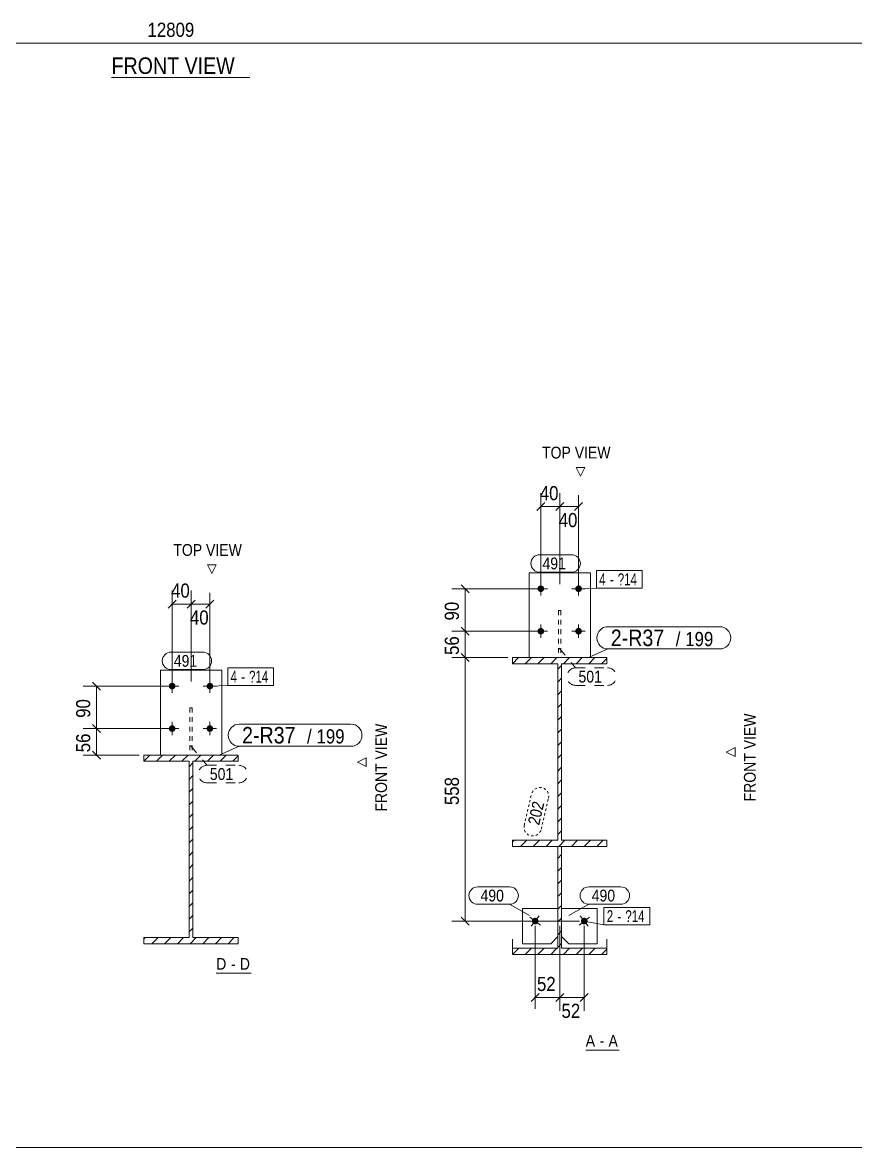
# Model space of a CAD drawing. Header units: millimetres. Extents: x 2 to 1174, y 1 to 825.
# Drawn here: x 521.1 to 697.5, y 5 to 243.4 of the extents above; entities that cross this region are included whole.
import ezdxf

# ---------------------------------------------------------------- set-up
doc = ezdxf.new("R2010")
doc.units = ezdxf.units.MM
for name, pattern in [('XKITLINE00', [0]), ('XKITLINE01', [4, 1, -1, 1, -1]), ('XKITLINE02', [4, 2, -2]), ('XKITLINE04', [3, 0.5, -0.5, 0.5, -0.5, 0.5, -0.5])]:
    doc.linetypes.add(name, pattern=pattern)
for name, color, linetype, lineweight in [('Bolt', 3, 'Continuous', 0), ('BoltMark', 7, 'Continuous', 0), ('Dimensions', 7, 'Continuous', 0), ('DrawingSheet', 5, 'Continuous', 0), ('OtherObjectType', 7, 'Continuous', 0), ('Part', 2, 'Continuous', 0), ('PartMark', 7, 'Continuous', 0)]:
    doc.layers.add(name, color=color, linetype=linetype, lineweight=lineweight)
doc.styles.add('ARIAL', font='ARIAL.TTF')
doc.styles.add('ARIAL_NARROW', font='ARIALN.TTF')

# ---------------------------------------------------------------- blocks, each defined once
blk = doc.blocks.new('*A2')
at = {"layer": 'Part', "color": 7, "linetype": 'XKITLINE00', "lineweight": 0}
for p, q in [((546.8, 86.87), (548.1, 88.17)), ((546.8, 86.87), (546.8, 86.87)), ((549.49, 86.87), (550.79, 88.17)), ((552.19, 86.87), (553.49, 88.17)), ((554.88, 86.87), (556.18, 88.17)), ((556.4, 85.7), (557.2, 86.5)), ((557.57, 86.87), (558.87, 88.17)), ((560.27, 86.87), (561.57, 88.17)), ((562.96, 86.87), (564.26, 88.17)), ((565.66, 86.87), (566.8, 88.01)), ((556.4, 83), (557.2, 83.8)), ((556.4, 80.31), (557.2, 81.11)), ((556.4, 77.61), (557.2, 78.41)), ((556.4, 74.92), (557.2, 75.72)), ((556.4, 72.23), (557.2, 73.03)), ((556.4, 69.53), (557.2, 70.33)), ((556.4, 66.84), (557.2, 67.64)), ((556.4, 64.14), (557.2, 64.94)), ((556.4, 61.45), (557.2, 62.25)), ((556.4, 58.76), (557.2, 59.56)), ((556.4, 56.06), (557.2, 56.86)), ((556.4, 53.37), (557.2, 54.17)), ((556.4, 50.67), (557.2, 51.47)), ((546.8, 49.16), (547.11, 49.47)), ((548.51, 48.17), (549.81, 49.47)), ((551.2, 48.17), (552.5, 49.47)), ((553.9, 48.17), (555.2, 49.47)), ((556.59, 48.17), (557.89, 49.47)), ((559.28, 48.17), (560.58, 49.47)), ((561.98, 48.17), (563.28, 49.47)), ((564.67, 48.17), (565.97, 49.47))]:
    blk.add_line(p, q, dxfattribs=at)
blk = doc.blocks.new('*A3')
at = {"layer": 'Part', "color": 7, "linetype": 'XKITLINE00', "lineweight": 0}
for p, q in [((624.89, 107.51), (626.19, 108.81)), ((624.89, 107.51), (624.89, 107.51)), ((627.59, 107.51), (628.89, 108.81)), ((630.28, 107.51), (631.58, 108.81)), ((632.98, 107.51), (634.28, 108.81)), ((635.67, 107.51), (636.97, 108.81)), ((638.36, 107.51), (639.66, 108.81)), ((641.06, 107.51), (642.36, 108.81)), ((643.75, 107.51), (644.89, 108.65)), ((634.49, 106.33), (635.29, 107.13)), ((634.49, 103.64), (635.29, 104.44)), ((634.49, 100.94), (635.29, 101.74)), ((634.49, 98.25), (635.29, 99.05)), ((634.49, 95.56), (635.29, 96.36)), ((634.49, 92.86), (635.29, 93.66)), ((634.49, 90.17), (635.29, 90.97)), ((634.49, 87.47), (635.29, 88.27)), ((634.49, 84.78), (635.29, 85.58)), ((634.49, 82.09), (635.29, 82.89)), ((634.49, 79.39), (635.29, 80.19)), ((634.49, 76.7), (635.29, 77.5)), ((634.49, 74), (635.29, 74.8)), ((634.49, 71.31), (635.29, 72.11)), ((624.89, 69.79), (625.21, 70.11)), ((626.61, 68.81), (627.91, 70.11)), ((629.3, 68.81), (630.6, 70.11)), ((631.99, 68.81), (633.29, 70.11)), ((634.69, 68.81), (635.99, 70.11)), ((637.38, 68.81), (638.68, 70.11)), ((640.08, 68.81), (641.38, 70.11)), ((642.77, 68.81), (644.07, 70.11))]:
    blk.add_line(p, q, dxfattribs=at)
blk = doc.blocks.new('*A4')
at = {"layer": 'Part', "color": 7, "linetype": 'XKITLINE00', "lineweight": 0}
for p, q in [((634.49, 66.26), (635.29, 67.06)), ((634.49, 63.57), (635.29, 64.37)), ((634.49, 60.87), (635.29, 61.67)), ((634.49, 58.18), (635.29, 58.98)), ((634.49, 55.48), (635.29, 56.28)), ((634.49, 52.79), (635.29, 53.59)), ((634.49, 50.1), (635.29, 50.9)), ((634.49, 47.4), (635.29, 48.2)), ((624.89, 45.88), (626.22, 47.21)), ((627.59, 45.88), (628.91, 47.21)), ((630.28, 45.88), (631.61, 47.21)), ((632.98, 45.88), (634.3, 47.21)), ((635.67, 45.88), (636.99, 47.21)), ((638.36, 45.88), (639.69, 47.21)), ((641.06, 45.88), (642.38, 47.21)), ((643.75, 45.88), (644.89, 47.02))]:
    blk.add_line(p, q, dxfattribs=at)
blk = doc.blocks.new('*A166')
at = {"layer": 'Bolt'}
for points in [[(553.5, 102.74), (553.49, 102.7), (553.49, 102.67), (553.48, 102.64), (553.48, 102.6), (553.47, 102.57), (553.46, 102.54), (553.44, 102.51), (553.43, 102.47), (553.41, 102.44), (553.4, 102.41), (553.38, 102.38), (553.36, 102.36), (553.34, 102.33), (553.32, 102.3), (553.29, 102.28), (553.27, 102.25), (553.24, 102.23), (553.21, 102.21), (553.19, 102.19), (553.16, 102.17), (553.13, 102.16), (553.1, 102.14), (553.07, 102.13), (553.03, 102.11), (553, 102.1), (552.97, 102.09), (552.93, 102.09), (552.9, 102.08), (552.87, 102.08), (552.83, 102.07), (552.8, 102.07), (552.76, 102.07), (552.73, 102.08), (552.69, 102.08), (552.66, 102.09), (552.63, 102.09), (552.59, 102.1), (552.56, 102.11), (552.53, 102.13), (552.5, 102.14), (552.47, 102.16), (552.44, 102.17), (552.41, 102.19), (552.38, 102.21), (552.35, 102.23), (552.33, 102.25), (552.3, 102.28), (552.28, 102.3), (552.26, 102.33), (552.24, 102.36), (552.22, 102.38), (552.2, 102.41), (552.18, 102.44), (552.16, 102.47), (552.15, 102.51), (552.14, 102.54), (552.13, 102.57), (552.12, 102.6), (552.11, 102.64), (552.1, 102.67), (552.1, 102.7), (552.1, 102.74), (552.1, 102.77), (552.1, 102.81), (552.1, 102.84), (552.1, 102.88), (552.11, 102.91), (552.12, 102.94), (552.13, 102.98), (552.14, 103.01), (552.15, 103.04), (552.16, 103.07), (552.18, 103.1), (552.2, 103.13), (552.22, 103.16), (552.24, 103.19), (552.26, 103.22), (552.28, 103.24), (552.3, 103.27), (552.33, 103.29), (552.35, 103.31), (552.38, 103.34), (552.41, 103.36), (552.44, 103.37), (552.47, 103.39), (552.5, 103.41), (552.53, 103.42), (552.56, 103.43), (552.59, 103.44), (552.63, 103.45), (552.66, 103.46), (552.69, 103.47), (552.73, 103.47), (552.76, 103.47), (552.8, 103.47), (552.83, 103.47), (552.87, 103.47), (552.9, 103.47), (552.93, 103.46), (552.97, 103.45), (553, 103.44), (553.03, 103.43), (553.07, 103.42), (553.1, 103.41), (553.13, 103.39), (553.16, 103.37), (553.19, 103.36), (553.21, 103.34), (553.24, 103.31), (553.27, 103.29), (553.29, 103.27), (553.32, 103.24), (553.34, 103.22), (553.36, 103.19), (553.38, 103.16), (553.4, 103.13), (553.41, 103.1), (553.43, 103.07), (553.44, 103.04), (553.46, 103.01), (553.47, 102.98), (553.48, 102.94), (553.48, 102.91), (553.49, 102.88), (553.49, 102.84), (553.5, 102.81), (553.5, 102.77)], [(561.5, 102.74), (561.49, 102.7), (561.49, 102.67), (561.48, 102.64), (561.48, 102.6), (561.47, 102.57), (561.46, 102.54), (561.44, 102.51), (561.43, 102.47), (561.41, 102.44), (561.4, 102.41), (561.38, 102.38), (561.36, 102.36), (561.34, 102.33), (561.32, 102.3), (561.29, 102.28), (561.27, 102.25), (561.24, 102.23), (561.21, 102.21), (561.19, 102.19), (561.16, 102.17), (561.13, 102.16), (561.1, 102.14), (561.07, 102.13), (561.03, 102.11), (561, 102.1), (560.97, 102.09), (560.93, 102.09), (560.9, 102.08), (560.87, 102.08), (560.83, 102.07), (560.8, 102.07), (560.76, 102.07), (560.73, 102.08), (560.69, 102.08), (560.66, 102.09), (560.63, 102.09), (560.59, 102.1), (560.56, 102.11), (560.53, 102.13), (560.5, 102.14), (560.47, 102.16), (560.44, 102.17), (560.41, 102.19), (560.38, 102.21), (560.35, 102.23), (560.33, 102.25), (560.3, 102.28), (560.28, 102.3), (560.26, 102.33), (560.24, 102.36), (560.22, 102.38), (560.2, 102.41), (560.18, 102.44), (560.16, 102.47), (560.15, 102.51), (560.14, 102.54), (560.13, 102.57), (560.12, 102.6), (560.11, 102.64), (560.1, 102.67), (560.1, 102.7), (560.1, 102.74), (560.1, 102.77), (560.1, 102.81), (560.1, 102.84), (560.1, 102.88), (560.11, 102.91), (560.12, 102.94), (560.13, 102.98), (560.14, 103.01), (560.15, 103.04), (560.16, 103.07), (560.18, 103.1), (560.2, 103.13), (560.22, 103.16), (560.24, 103.19), (560.26, 103.22), (560.28, 103.24), (560.3, 103.27), (560.33, 103.29), (560.35, 103.31), (560.38, 103.34), (560.41, 103.36), (560.44, 103.37), (560.47, 103.39), (560.5, 103.41), (560.53, 103.42), (560.56, 103.43), (560.59, 103.44), (560.63, 103.45), (560.66, 103.46), (560.69, 103.47), (560.73, 103.47), (560.76, 103.47), (560.8, 103.47), (560.83, 103.47), (560.87, 103.47), (560.9, 103.47), (560.93, 103.46), (560.97, 103.45), (561, 103.44), (561.03, 103.43), (561.07, 103.42), (561.1, 103.41), (561.13, 103.39), (561.16, 103.37), (561.19, 103.36), (561.21, 103.34), (561.24, 103.31), (561.27, 103.29), (561.29, 103.27), (561.32, 103.24), (561.34, 103.22), (561.36, 103.19), (561.38, 103.16), (561.4, 103.13), (561.41, 103.1), (561.43, 103.07), (561.44, 103.04), (561.46, 103.01), (561.47, 102.98), (561.48, 102.94), (561.48, 102.91), (561.49, 102.88), (561.49, 102.84), (561.5, 102.81), (561.5, 102.77)], [(553.5, 93.74), (553.49, 93.7), (553.49, 93.67), (553.48, 93.64), (553.48, 93.6), (553.47, 93.57), (553.46, 93.54), (553.44, 93.51), (553.43, 93.47), (553.41, 93.44), (553.4, 93.41), (553.38, 93.38), (553.36, 93.36), (553.34, 93.33), (553.32, 93.3), (553.29, 93.28), (553.27, 93.25), (553.24, 93.23), (553.21, 93.21), (553.19, 93.19), (553.16, 93.17), (553.13, 93.16), (553.1, 93.14), (553.07, 93.13), (553.03, 93.11), (553, 93.1), (552.97, 93.09), (552.93, 93.09), (552.9, 93.08), (552.87, 93.08), (552.83, 93.07), (552.8, 93.07), (552.76, 93.07), (552.73, 93.08), (552.69, 93.08), (552.66, 93.09), (552.63, 93.09), (552.59, 93.1), (552.56, 93.11), (552.53, 93.13), (552.5, 93.14), (552.47, 93.16), (552.44, 93.17), (552.41, 93.19), (552.38, 93.21), (552.35, 93.23), (552.33, 93.25), (552.3, 93.28), (552.28, 93.3), (552.26, 93.33), (552.24, 93.36), (552.22, 93.38), (552.2, 93.41), (552.18, 93.44), (552.16, 93.47), (552.15, 93.51), (552.14, 93.54), (552.13, 93.57), (552.12, 93.6), (552.11, 93.64), (552.1, 93.67), (552.1, 93.7), (552.1, 93.74), (552.1, 93.77), (552.1, 93.81), (552.1, 93.84), (552.1, 93.88), (552.11, 93.91), (552.12, 93.94), (552.13, 93.98), (552.14, 94.01), (552.15, 94.04), (552.16, 94.07), (552.18, 94.1), (552.2, 94.13), (552.22, 94.16), (552.24, 94.19), (552.26, 94.22), (552.28, 94.24), (552.3, 94.27), (552.33, 94.29), (552.35, 94.31), (552.38, 94.34), (552.41, 94.36), (552.44, 94.37), (552.47, 94.39), (552.5, 94.41), (552.53, 94.42), (552.56, 94.43), (552.59, 94.44), (552.63, 94.45), (552.66, 94.46), (552.69, 94.47), (552.73, 94.47), (552.76, 94.47), (552.8, 94.47), (552.83, 94.47), (552.87, 94.47), (552.9, 94.47), (552.93, 94.46), (552.97, 94.45), (553, 94.44), (553.03, 94.43), (553.07, 94.42), (553.1, 94.41), (553.13, 94.39), (553.16, 94.37), (553.19, 94.36), (553.21, 94.34), (553.24, 94.31), (553.27, 94.29), (553.29, 94.27), (553.32, 94.24), (553.34, 94.22), (553.36, 94.19), (553.38, 94.16), (553.4, 94.13), (553.41, 94.1), (553.43, 94.07), (553.44, 94.04), (553.46, 94.01), (553.47, 93.98), (553.48, 93.94), (553.48, 93.91), (553.49, 93.88), (553.49, 93.84), (553.5, 93.81), (553.5, 93.77)], [(561.5, 93.74), (561.49, 93.7), (561.49, 93.67), (561.48, 93.64), (561.48, 93.6), (561.47, 93.57), (561.46, 93.54), (561.44, 93.51), (561.43, 93.47), (561.41, 93.44), (561.4, 93.41), (561.38, 93.38), (561.36, 93.36), (561.34, 93.33), (561.32, 93.3), (561.29, 93.28), (561.27, 93.25), (561.24, 93.23), (561.21, 93.21), (561.19, 93.19), (561.16, 93.17), (561.13, 93.16), (561.1, 93.14), (561.07, 93.13), (561.03, 93.11), (561, 93.1), (560.97, 93.09), (560.93, 93.09), (560.9, 93.08), (560.87, 93.08), (560.83, 93.07), (560.8, 93.07), (560.76, 93.07), (560.73, 93.08), (560.69, 93.08), (560.66, 93.09), (560.63, 93.09), (560.59, 93.1), (560.56, 93.11), (560.53, 93.13), (560.5, 93.14), (560.47, 93.16), (560.44, 93.17), (560.41, 93.19), (560.38, 93.21), (560.35, 93.23), (560.33, 93.25), (560.3, 93.28), (560.28, 93.3), (560.26, 93.33), (560.24, 93.36), (560.22, 93.38), (560.2, 93.41), (560.18, 93.44), (560.16, 93.47), (560.15, 93.51), (560.14, 93.54), (560.13, 93.57), (560.12, 93.6), (560.11, 93.64), (560.1, 93.67), (560.1, 93.7), (560.1, 93.74), (560.1, 93.77), (560.1, 93.81), (560.1, 93.84), (560.1, 93.88), (560.11, 93.91), (560.12, 93.94), (560.13, 93.98), (560.14, 94.01), (560.15, 94.04), (560.16, 94.07), (560.18, 94.1), (560.2, 94.13), (560.22, 94.16), (560.24, 94.19), (560.26, 94.22), (560.28, 94.24), (560.3, 94.27), (560.33, 94.29), (560.35, 94.31), (560.38, 94.34), (560.41, 94.36), (560.44, 94.37), (560.47, 94.39), (560.5, 94.41), (560.53, 94.42), (560.56, 94.43), (560.59, 94.44), (560.63, 94.45), (560.66, 94.46), (560.69, 94.47), (560.73, 94.47), (560.76, 94.47), (560.8, 94.47), (560.83, 94.47), (560.87, 94.47), (560.9, 94.47), (560.93, 94.46), (560.97, 94.45), (561, 94.44), (561.03, 94.43), (561.07, 94.42), (561.1, 94.41), (561.13, 94.39), (561.16, 94.37), (561.19, 94.36), (561.21, 94.34), (561.24, 94.31), (561.27, 94.29), (561.29, 94.27), (561.32, 94.24), (561.34, 94.22), (561.36, 94.19), (561.38, 94.16), (561.4, 94.13), (561.41, 94.1), (561.43, 94.07), (561.44, 94.04), (561.46, 94.01), (561.47, 93.98), (561.48, 93.94), (561.48, 93.91), (561.49, 93.88), (561.49, 93.84), (561.5, 93.81), (561.5, 93.77)]]:
    blk.add_hatch(color=3, dxfattribs=at).paths.add_polyline_path(points, flags=17)
at = {"layer": 'Bolt', "color": 3, "linetype": 'XKITLINE00', "lineweight": 0}
for p, q in [((554.2, 102.77), (551.4, 102.77)), ((552.8, 104.17), (552.8, 101.37)), ((562.2, 102.77), (559.4, 102.77)), ((560.8, 104.17), (560.8, 101.37)), ((554.2, 93.77), (551.4, 93.77)), ((552.8, 95.17), (552.8, 92.37)), ((562.2, 93.77), (559.4, 93.77)), ((560.8, 95.17), (560.8, 92.37))]:
    blk.add_line(p, q, dxfattribs=at)
blk = doc.blocks.new('*A167')
at = {"layer": 'Part', "color": 2, "linetype": 'XKITLINE00', "lineweight": 0}
for p, q in [((546.8, 86.87), (546.8, 88.17)), ((546.8, 88.17), (566.8, 88.17)), ((556.4, 86.87), (546.8, 86.87)), ((556.4, 49.47), (556.4, 86.87)), ((566.8, 86.87), (557.2, 86.87)), ((557.2, 86.87), (557.2, 49.47)), ((566.8, 88.17), (566.8, 86.87)), ((546.8, 48.17), (546.8, 49.47)), ((546.8, 49.47), (556.4, 49.47)), ((566.8, 48.17), (546.8, 48.17)), ((557.2, 49.47), (566.8, 49.47)), ((566.8, 49.47), (566.8, 48.17))]:
    blk.add_line(p, q, dxfattribs=at)
blk = doc.blocks.new('*A168')
at = {"layer": 'Part', "color": 2, "linetype": 'XKITLINE00', "lineweight": 0}
for p, q in [((550.3, 88.17), (550.3, 106.17)), ((550.3, 106.17), (563.3, 106.17)), ((563.3, 88.17), (563.3, 106.17))]:
    blk.add_line(p, q, dxfattribs=at)
at = {"layer": 'Part', "color": 7, "linetype": 'XKITLINE01', "lineweight": 0}
blk.add_line((550.3, 88.17), (563.3, 88.17), dxfattribs=at)
blk = doc.blocks.new('*A169')
at = {"layer": 'Part', "color": 7, "linetype": 'XKITLINE01', "lineweight": 0}
for p, q in [((557.05, 98.17), (556.55, 98.17)), ((556.55, 98.17), (556.55, 88.17)), ((557.05, 98.17), (557.05, 88.17)), ((557.05, 88.17), (556.55, 88.17))]:
    blk.add_line(p, q, dxfattribs=at)
blk = doc.blocks.new('*A170')
at = {"layer": 'Bolt'}
blk.add_hatch(color=3, dxfattribs=at).paths.add_polyline_path([(639.69, 53.55), (639.72, 53.57), (639.75, 53.59), (639.78, 53.61), (639.81, 53.62), (639.84, 53.63), (639.88, 53.65), (639.91, 53.66), (639.94, 53.66), (639.98, 53.67), (640.01, 53.68), (640.04, 53.68), (640.08, 53.68), (640.11, 53.68), (640.15, 53.68), (640.18, 53.67), (640.21, 53.67), (640.25, 53.66), (640.28, 53.65), (640.31, 53.64), (640.35, 53.63), (640.38, 53.62), (640.41, 53.6), (640.44, 53.59), (640.47, 53.57), (640.5, 53.55), (640.53, 53.53), (640.55, 53.51), (640.58, 53.49), (640.6, 53.46), (640.62, 53.44), (640.65, 53.41), (640.67, 53.38), (640.69, 53.35), (640.7, 53.32), (640.72, 53.29), (640.73, 53.26), (640.75, 53.23), (640.76, 53.2), (640.77, 53.17), (640.78, 53.13), (640.78, 53.1), (640.79, 53.06), (640.79, 53.03), (640.79, 53), (640.79, 52.96), (640.79, 52.93), (640.79, 52.89), (640.78, 52.86), (640.78, 52.83), (640.77, 52.79), (640.76, 52.76), (640.75, 52.73), (640.73, 52.7), (640.72, 52.66), (640.7, 52.63), (640.68, 52.6), (640.67, 52.58), (640.65, 52.55), (640.62, 52.52), (640.6, 52.5), (640.58, 52.47), (640.55, 52.45), (640.52, 52.43), (640.5, 52.41), (640.47, 52.39), (640.44, 52.37), (640.41, 52.35), (640.38, 52.34), (640.34, 52.33), (640.31, 52.32), (640.28, 52.31), (640.25, 52.3), (640.21, 52.29), (640.18, 52.29), (640.14, 52.28), (640.11, 52.28), (640.08, 52.28), (640.04, 52.28), (640.01, 52.29), (639.97, 52.29), (639.94, 52.3), (639.91, 52.31), (639.87, 52.32), (639.84, 52.33), (639.81, 52.34), (639.78, 52.36), (639.75, 52.37), (639.72, 52.39), (639.69, 52.41), (639.66, 52.43), (639.64, 52.45), (639.61, 52.47), (639.59, 52.5), (639.56, 52.52), (639.54, 52.55), (639.52, 52.58), (639.5, 52.61), (639.48, 52.64), (639.47, 52.67), (639.45, 52.7), (639.44, 52.73), (639.43, 52.76), (639.42, 52.79), (639.41, 52.83), (639.4, 52.86), (639.4, 52.9), (639.4, 52.93), (639.39, 52.96), (639.39, 53), (639.4, 53.03), (639.4, 53.07), (639.4, 53.1), (639.41, 53.13), (639.42, 53.17), (639.43, 53.2), (639.44, 53.23), (639.45, 53.26), (639.47, 53.3), (639.49, 53.33), (639.5, 53.36), (639.52, 53.38), (639.54, 53.41), (639.56, 53.44), (639.59, 53.46), (639.61, 53.49), (639.64, 53.51), (639.66, 53.53)], flags=17)
at = {"layer": 'Bolt', "color": 3, "linetype": 'XKITLINE00', "lineweight": 0}
for p, q in [((638.99, 52.12), (641.2, 53.84)), ((639.23, 54.09), (640.95, 51.87))]:
    blk.add_line(p, q, dxfattribs=at)
blk = doc.blocks.new('*A171')
at = {"layer": 'Bolt'}
for points in [[(631.59, 123.37), (631.59, 123.34), (631.59, 123.31), (631.58, 123.27), (631.57, 123.24), (631.56, 123.2), (631.55, 123.17), (631.54, 123.14), (631.53, 123.11), (631.51, 123.08), (631.49, 123.05), (631.48, 123.02), (631.46, 122.99), (631.44, 122.96), (631.41, 122.94), (631.39, 122.91), (631.36, 122.89), (631.34, 122.87), (631.31, 122.85), (631.28, 122.83), (631.25, 122.81), (631.22, 122.79), (631.19, 122.78), (631.16, 122.76), (631.13, 122.75), (631.1, 122.74), (631.06, 122.73), (631.03, 122.72), (631, 122.72), (630.96, 122.71), (630.93, 122.71), (630.89, 122.71), (630.86, 122.71), (630.83, 122.71), (630.79, 122.72), (630.76, 122.72), (630.72, 122.73), (630.69, 122.74), (630.66, 122.75), (630.63, 122.76), (630.59, 122.78), (630.56, 122.79), (630.53, 122.81), (630.51, 122.83), (630.48, 122.85), (630.45, 122.87), (630.42, 122.89), (630.4, 122.91), (630.38, 122.94), (630.35, 122.96), (630.33, 122.99), (630.31, 123.02), (630.29, 123.05), (630.28, 123.08), (630.26, 123.11), (630.25, 123.14), (630.23, 123.17), (630.22, 123.2), (630.22, 123.24), (630.21, 123.27), (630.2, 123.31), (630.2, 123.34), (630.19, 123.37), (630.19, 123.41), (630.19, 123.44), (630.2, 123.48), (630.2, 123.51), (630.21, 123.54), (630.22, 123.58), (630.22, 123.61), (630.23, 123.64), (630.25, 123.68), (630.26, 123.71), (630.28, 123.74), (630.29, 123.77), (630.31, 123.8), (630.33, 123.83), (630.35, 123.85), (630.38, 123.88), (630.4, 123.9), (630.42, 123.93), (630.45, 123.95), (630.48, 123.97), (630.51, 123.99), (630.53, 124.01), (630.56, 124.03), (630.59, 124.04), (630.63, 124.05), (630.66, 124.07), (630.69, 124.08), (630.72, 124.09), (630.76, 124.09), (630.79, 124.1), (630.83, 124.1), (630.86, 124.11), (630.89, 124.11), (630.93, 124.11), (630.96, 124.1), (631, 124.1), (631.03, 124.09), (631.06, 124.09), (631.1, 124.08), (631.13, 124.07), (631.16, 124.05), (631.19, 124.04), (631.22, 124.03), (631.25, 124.01), (631.28, 123.99), (631.31, 123.97), (631.34, 123.95), (631.36, 123.93), (631.39, 123.9), (631.41, 123.88), (631.44, 123.85), (631.46, 123.83), (631.48, 123.8), (631.49, 123.77), (631.51, 123.74), (631.53, 123.71), (631.54, 123.68), (631.55, 123.64), (631.56, 123.61), (631.57, 123.58), (631.58, 123.54), (631.59, 123.51), (631.59, 123.48), (631.59, 123.44), (631.59, 123.41)], [(639.59, 123.37), (639.59, 123.34), (639.59, 123.31), (639.58, 123.27), (639.57, 123.24), (639.56, 123.2), (639.55, 123.17), (639.54, 123.14), (639.53, 123.11), (639.51, 123.08), (639.49, 123.05), (639.48, 123.02), (639.46, 122.99), (639.44, 122.96), (639.41, 122.94), (639.39, 122.91), (639.36, 122.89), (639.34, 122.87), (639.31, 122.85), (639.28, 122.83), (639.25, 122.81), (639.22, 122.79), (639.19, 122.78), (639.16, 122.76), (639.13, 122.75), (639.1, 122.74), (639.06, 122.73), (639.03, 122.72), (639, 122.72), (638.96, 122.71), (638.93, 122.71), (638.89, 122.71), (638.86, 122.71), (638.83, 122.71), (638.79, 122.72), (638.76, 122.72), (638.72, 122.73), (638.69, 122.74), (638.66, 122.75), (638.63, 122.76), (638.59, 122.78), (638.56, 122.79), (638.53, 122.81), (638.51, 122.83), (638.48, 122.85), (638.45, 122.87), (638.42, 122.89), (638.4, 122.91), (638.38, 122.94), (638.35, 122.96), (638.33, 122.99), (638.31, 123.02), (638.29, 123.05), (638.28, 123.08), (638.26, 123.11), (638.25, 123.14), (638.23, 123.17), (638.22, 123.2), (638.22, 123.24), (638.21, 123.27), (638.2, 123.31), (638.2, 123.34), (638.19, 123.37), (638.19, 123.41), (638.19, 123.44), (638.2, 123.48), (638.2, 123.51), (638.21, 123.54), (638.22, 123.58), (638.22, 123.61), (638.23, 123.64), (638.25, 123.68), (638.26, 123.71), (638.28, 123.74), (638.29, 123.77), (638.31, 123.8), (638.33, 123.83), (638.35, 123.85), (638.38, 123.88), (638.4, 123.9), (638.42, 123.93), (638.45, 123.95), (638.48, 123.97), (638.51, 123.99), (638.53, 124.01), (638.56, 124.03), (638.59, 124.04), (638.63, 124.05), (638.66, 124.07), (638.69, 124.08), (638.72, 124.09), (638.76, 124.09), (638.79, 124.1), (638.83, 124.1), (638.86, 124.11), (638.89, 124.11), (638.93, 124.11), (638.96, 124.1), (639, 124.1), (639.03, 124.09), (639.06, 124.09), (639.1, 124.08), (639.13, 124.07), (639.16, 124.05), (639.19, 124.04), (639.22, 124.03), (639.25, 124.01), (639.28, 123.99), (639.31, 123.97), (639.34, 123.95), (639.36, 123.93), (639.39, 123.9), (639.41, 123.88), (639.44, 123.85), (639.46, 123.83), (639.48, 123.8), (639.49, 123.77), (639.51, 123.74), (639.53, 123.71), (639.54, 123.68), (639.55, 123.64), (639.56, 123.61), (639.57, 123.58), (639.58, 123.54), (639.59, 123.51), (639.59, 123.48), (639.59, 123.44), (639.59, 123.41)], [(631.59, 114.37), (631.59, 114.34), (631.59, 114.31), (631.58, 114.27), (631.57, 114.24), (631.56, 114.2), (631.55, 114.17), (631.54, 114.14), (631.53, 114.11), (631.51, 114.08), (631.49, 114.05), (631.48, 114.02), (631.46, 113.99), (631.44, 113.96), (631.41, 113.94), (631.39, 113.91), (631.36, 113.89), (631.34, 113.87), (631.31, 113.85), (631.28, 113.83), (631.25, 113.81), (631.22, 113.79), (631.19, 113.78), (631.16, 113.76), (631.13, 113.75), (631.1, 113.74), (631.06, 113.73), (631.03, 113.72), (631, 113.72), (630.96, 113.71), (630.93, 113.71), (630.89, 113.71), (630.86, 113.71), (630.83, 113.71), (630.79, 113.72), (630.76, 113.72), (630.72, 113.73), (630.69, 113.74), (630.66, 113.75), (630.63, 113.76), (630.59, 113.78), (630.56, 113.79), (630.53, 113.81), (630.51, 113.83), (630.48, 113.85), (630.45, 113.87), (630.42, 113.89), (630.4, 113.91), (630.38, 113.94), (630.35, 113.96), (630.33, 113.99), (630.31, 114.02), (630.29, 114.05), (630.28, 114.08), (630.26, 114.11), (630.25, 114.14), (630.23, 114.17), (630.22, 114.2), (630.22, 114.24), (630.21, 114.27), (630.2, 114.31), (630.2, 114.34), (630.19, 114.37), (630.19, 114.41), (630.19, 114.44), (630.2, 114.48), (630.2, 114.51), (630.21, 114.54), (630.22, 114.58), (630.22, 114.61), (630.23, 114.64), (630.25, 114.68), (630.26, 114.71), (630.28, 114.74), (630.29, 114.77), (630.31, 114.8), (630.33, 114.83), (630.35, 114.85), (630.38, 114.88), (630.4, 114.9), (630.42, 114.93), (630.45, 114.95), (630.48, 114.97), (630.51, 114.99), (630.53, 115.01), (630.56, 115.03), (630.59, 115.04), (630.63, 115.05), (630.66, 115.07), (630.69, 115.08), (630.72, 115.09), (630.76, 115.09), (630.79, 115.1), (630.83, 115.1), (630.86, 115.11), (630.89, 115.11), (630.93, 115.11), (630.96, 115.1), (631, 115.1), (631.03, 115.09), (631.06, 115.09), (631.1, 115.08), (631.13, 115.07), (631.16, 115.05), (631.19, 115.04), (631.22, 115.03), (631.25, 115.01), (631.28, 114.99), (631.31, 114.97), (631.34, 114.95), (631.36, 114.93), (631.39, 114.9), (631.41, 114.88), (631.44, 114.85), (631.46, 114.83), (631.48, 114.8), (631.49, 114.77), (631.51, 114.74), (631.53, 114.71), (631.54, 114.68), (631.55, 114.64), (631.56, 114.61), (631.57, 114.58), (631.58, 114.54), (631.59, 114.51), (631.59, 114.48), (631.59, 114.44), (631.59, 114.41)], [(639.59, 114.37), (639.59, 114.34), (639.59, 114.31), (639.58, 114.27), (639.57, 114.24), (639.56, 114.2), (639.55, 114.17), (639.54, 114.14), (639.53, 114.11), (639.51, 114.08), (639.49, 114.05), (639.48, 114.02), (639.46, 113.99), (639.44, 113.96), (639.41, 113.94), (639.39, 113.91), (639.36, 113.89), (639.34, 113.87), (639.31, 113.85), (639.28, 113.83), (639.25, 113.81), (639.22, 113.79), (639.19, 113.78), (639.16, 113.76), (639.13, 113.75), (639.1, 113.74), (639.06, 113.73), (639.03, 113.72), (639, 113.72), (638.96, 113.71), (638.93, 113.71), (638.89, 113.71), (638.86, 113.71), (638.83, 113.71), (638.79, 113.72), (638.76, 113.72), (638.72, 113.73), (638.69, 113.74), (638.66, 113.75), (638.63, 113.76), (638.59, 113.78), (638.56, 113.79), (638.53, 113.81), (638.51, 113.83), (638.48, 113.85), (638.45, 113.87), (638.42, 113.89), (638.4, 113.91), (638.38, 113.94), (638.35, 113.96), (638.33, 113.99), (638.31, 114.02), (638.29, 114.05), (638.28, 114.08), (638.26, 114.11), (638.25, 114.14), (638.23, 114.17), (638.22, 114.2), (638.22, 114.24), (638.21, 114.27), (638.2, 114.31), (638.2, 114.34), (638.19, 114.37), (638.19, 114.41), (638.19, 114.44), (638.2, 114.48), (638.2, 114.51), (638.21, 114.54), (638.22, 114.58), (638.22, 114.61), (638.23, 114.64), (638.25, 114.68), (638.26, 114.71), (638.28, 114.74), (638.29, 114.77), (638.31, 114.8), (638.33, 114.83), (638.35, 114.85), (638.38, 114.88), (638.4, 114.9), (638.42, 114.93), (638.45, 114.95), (638.48, 114.97), (638.51, 114.99), (638.53, 115.01), (638.56, 115.03), (638.59, 115.04), (638.63, 115.05), (638.66, 115.07), (638.69, 115.08), (638.72, 115.09), (638.76, 115.09), (638.79, 115.1), (638.83, 115.1), (638.86, 115.11), (638.89, 115.11), (638.93, 115.11), (638.96, 115.1), (639, 115.1), (639.03, 115.09), (639.06, 115.09), (639.1, 115.08), (639.13, 115.07), (639.16, 115.05), (639.19, 115.04), (639.22, 115.03), (639.25, 115.01), (639.28, 114.99), (639.31, 114.97), (639.34, 114.95), (639.36, 114.93), (639.39, 114.9), (639.41, 114.88), (639.44, 114.85), (639.46, 114.83), (639.48, 114.8), (639.49, 114.77), (639.51, 114.74), (639.53, 114.71), (639.54, 114.68), (639.55, 114.64), (639.56, 114.61), (639.57, 114.58), (639.58, 114.54), (639.59, 114.51), (639.59, 114.48), (639.59, 114.44), (639.59, 114.41)]]:
    blk.add_hatch(color=3, dxfattribs=at).paths.add_polyline_path(points, flags=17)
at = {"layer": 'Bolt', "color": 3, "linetype": 'XKITLINE00', "lineweight": 0}
for p, q in [((630.89, 124.81), (630.89, 122.01)), ((638.89, 124.81), (638.89, 122.01)), ((632.29, 123.41), (629.49, 123.41)), ((640.29, 123.41), (637.49, 123.41)), ((630.89, 115.81), (630.89, 113.01)), ((638.89, 115.81), (638.89, 113.01)), ((632.29, 114.41), (629.49, 114.41)), ((640.29, 114.41), (637.49, 114.41))]:
    blk.add_line(p, q, dxfattribs=at)
blk = doc.blocks.new('*A172')
at = {"layer": 'Bolt'}
blk.add_hatch(color=3, dxfattribs=at).paths.add_polyline_path([(629.24, 52.45), (629.21, 52.47), (629.19, 52.5), (629.16, 52.52), (629.14, 52.55), (629.12, 52.58), (629.1, 52.6), (629.09, 52.63), (629.07, 52.66), (629.05, 52.7), (629.04, 52.73), (629.03, 52.76), (629.02, 52.79), (629.01, 52.83), (629, 52.86), (629, 52.89), (629, 52.93), (628.99, 52.96), (628.99, 53), (629, 53.03), (629, 53.06), (629, 53.1), (629.01, 53.13), (629.02, 53.17), (629.03, 53.2), (629.04, 53.23), (629.05, 53.26), (629.07, 53.29), (629.08, 53.32), (629.1, 53.35), (629.12, 53.38), (629.14, 53.41), (629.16, 53.44), (629.19, 53.46), (629.21, 53.49), (629.24, 53.51), (629.26, 53.53), (629.29, 53.55), (629.32, 53.57), (629.35, 53.59), (629.38, 53.6), (629.41, 53.62), (629.44, 53.63), (629.47, 53.64), (629.51, 53.65), (629.54, 53.66), (629.57, 53.67), (629.61, 53.67), (629.64, 53.68), (629.68, 53.68), (629.71, 53.68), (629.74, 53.68), (629.78, 53.68), (629.81, 53.67), (629.85, 53.66), (629.88, 53.66), (629.91, 53.65), (629.94, 53.63), (629.98, 53.62), (630.01, 53.61), (630.04, 53.59), (630.07, 53.57), (630.1, 53.55), (630.12, 53.53), (630.15, 53.51), (630.18, 53.49), (630.2, 53.46), (630.22, 53.44), (630.25, 53.41), (630.27, 53.38), (630.28, 53.36), (630.3, 53.33), (630.32, 53.3), (630.33, 53.26), (630.35, 53.23), (630.36, 53.2), (630.37, 53.17), (630.38, 53.13), (630.38, 53.1), (630.39, 53.07), (630.39, 53.03), (630.39, 53), (630.39, 52.96), (630.39, 52.93), (630.39, 52.9), (630.38, 52.86), (630.38, 52.83), (630.37, 52.79), (630.36, 52.76), (630.35, 52.73), (630.33, 52.7), (630.32, 52.67), (630.3, 52.64), (630.29, 52.61), (630.27, 52.58), (630.25, 52.55), (630.22, 52.52), (630.2, 52.5), (630.18, 52.47), (630.15, 52.45), (630.13, 52.43), (630.1, 52.41), (630.07, 52.39), (630.04, 52.37), (630.01, 52.36), (629.98, 52.34), (629.95, 52.33), (629.91, 52.32), (629.88, 52.31), (629.85, 52.3), (629.81, 52.29), (629.78, 52.29), (629.75, 52.28), (629.71, 52.28), (629.68, 52.28), (629.64, 52.28), (629.61, 52.29), (629.58, 52.29), (629.54, 52.3), (629.51, 52.31), (629.48, 52.32), (629.44, 52.33), (629.41, 52.34), (629.38, 52.35), (629.35, 52.37), (629.32, 52.39), (629.29, 52.41), (629.26, 52.43)], flags=17)
at = {"layer": 'Bolt', "color": 3, "linetype": 'XKITLINE00', "lineweight": 0}
for p, q in [((630.8, 52.12), (628.59, 53.84)), ((628.83, 51.87), (630.55, 54.09))]:
    blk.add_line(p, q, dxfattribs=at)
blk = doc.blocks.new('*A173')
at = {"layer": 'Part', "color": 2, "linetype": 'XKITLINE00', "lineweight": 0}
for p, q in [((624.89, 107.51), (624.89, 108.81)), ((624.89, 108.81), (644.89, 108.81)), ((634.49, 107.51), (624.89, 107.51)), ((634.49, 70.11), (634.49, 107.51)), ((644.89, 107.51), (635.29, 107.51)), ((635.29, 107.51), (635.29, 70.11)), ((644.89, 108.81), (644.89, 107.51)), ((624.89, 68.81), (624.89, 70.11)), ((624.89, 70.11), (634.49, 70.11)), ((635.29, 70.11), (644.89, 70.11)), ((644.89, 70.11), (644.89, 68.81)), ((644.89, 68.81), (624.89, 68.81))]:
    blk.add_line(p, q, dxfattribs=at)
blk = doc.blocks.new('*A174')
at = {"layer": 'Part', "color": 2, "linetype": 'XKITLINE00', "lineweight": 0}
for p, q in [((635.29, 55.68), (642.79, 55.68)), ((642.79, 55.68), (642.79, 48.18)), ((636.79, 48.18), (635.29, 49.68)), ((642.79, 48.18), (636.79, 48.18))]:
    blk.add_line(p, q, dxfattribs=at)
at = {"layer": 'Part', "color": 7, "linetype": 'XKITLINE01', "lineweight": 0}
blk.add_line((635.29, 49.68), (635.29, 55.68), dxfattribs=at)
blk = doc.blocks.new('*A175')
at = {"layer": 'Part', "color": 2, "linetype": 'XKITLINE00', "lineweight": 0}
for p, q in [((628.39, 108.81), (628.39, 126.81)), ((628.39, 126.81), (641.39, 126.81)), ((641.39, 108.81), (641.39, 126.81))]:
    blk.add_line(p, q, dxfattribs=at)
at = {"layer": 'Part', "color": 7, "linetype": 'XKITLINE01', "lineweight": 0}
blk.add_line((628.39, 108.81), (641.39, 108.81), dxfattribs=at)
blk = doc.blocks.new('*A176')
at = {"layer": 'Part', "color": 2, "linetype": 'XKITLINE00', "lineweight": 0}
for p, q in [((634.49, 55.68), (626.99, 55.68)), ((626.99, 55.68), (626.99, 48.18)), ((626.99, 48.18), (632.99, 48.18)), ((632.99, 48.18), (634.49, 49.68))]:
    blk.add_line(p, q, dxfattribs=at)
at = {"layer": 'Part', "color": 7, "linetype": 'XKITLINE01', "lineweight": 0}
blk.add_line((634.49, 49.68), (634.49, 55.68), dxfattribs=at)
blk = doc.blocks.new('*A177')
at = {"layer": 'Part', "color": 7, "linetype": 'XKITLINE01', "lineweight": 0}
for p, q in [((635.14, 118.81), (634.64, 118.81)), ((634.64, 118.81), (634.64, 108.81)), ((635.14, 118.81), (635.14, 108.81)), ((635.14, 108.81), (634.64, 108.81))]:
    blk.add_line(p, q, dxfattribs=at)
blk = doc.blocks.new('*A178')
at = {"layer": 'Part', "color": 2, "linetype": 'XKITLINE00', "lineweight": 0}
for p, q in [((634.49, 47.21), (634.49, 68.81)), ((634.49, 68.81), (635.29, 68.81)), ((635.29, 68.81), (635.29, 68.81)), ((635.29, 68.81), (635.29, 47.21)), ((624.89, 45.88), (624.89, 49.15)), ((644.89, 49.15), (644.89, 45.88)), ((624.89, 47.21), (634.49, 47.21)), ((644.89, 45.88), (624.89, 45.88)), ((635.29, 47.21), (644.89, 47.21))]:
    blk.add_line(p, q, dxfattribs=at)
blk = doc.blocks.new('*A187')
at = {"layer": 'DrawingSheet', "color": 5, "linetype": 'XKITLINE00', "lineweight": 0}
blk.add_line((5, 5), (1174, 5), dxfattribs=at)
blk = doc.blocks.new('*A195')
at = {"layer": 'Dimensions', "color": 7, "linetype": 'XKITLINE00', "lineweight": 0}
blk.add_line((104.06, 239.01), (1002.21, 239.01), dxfattribs=at)
at = {"layer": 'Dimensions', "color": 3, "style": 'ARIAL', "width": 0.85}
blk.add_text('12809', height=3, dxfattribs=at).set_placement((547.58, 240.36))
blk = doc.blocks.new('*A198')
at = {"layer": 'OtherObjectType', "color": 7, "linetype": 'XKITLINE00', "lineweight": 0}
blk.add_line((539.96, 231.76), (569.26, 231.76), dxfattribs=at)
at = {"layer": 'OtherObjectType', "color": 7, "style": 'ARIAL', "width": 0.85}
blk.add_text('FRONT VIEW', height=3.5, dxfattribs=at).set_placement((539.96, 232.51))
blk = doc.blocks.new('*A387')
at = {"layer": 'Dimensions', "color": 7, "linetype": 'XKITLINE00', "lineweight": 0}
for p, q in [((552.8, 103.77), (552.8, 123.02)), ((556.8, 103.77), (556.8, 123.02)), ((553.65, 121.02), (551.95, 119.32)), ((552.8, 120.17), (556.8, 120.17)), ((557.65, 121.02), (555.95, 119.32))]:
    blk.add_line(p, q, dxfattribs=at)
at = {"layer": 'Dimensions', "color": 3}
for p in [(552.8, 120.17), (556.8, 120.17)]:
    blk.add_point(p, dxfattribs=at)
at = {"layer": 'Dimensions', "color": 3, "style": 'ARIAL', "width": 0.85}
blk.add_text('40', height=3, dxfattribs=at).set_placement((552.57, 121.52))
blk = doc.blocks.new('*A388')
at = {"layer": 'Dimensions', "color": 7, "linetype": 'XKITLINE00', "lineweight": 0}
for p, q in [((556.8, 103.77), (556.8, 122.57)), ((560.8, 103.77), (560.8, 122.57)), ((557.65, 121.02), (555.95, 119.32)), ((556.8, 120.17), (560.8, 120.17)), ((561.65, 121.02), (559.95, 119.32))]:
    blk.add_line(p, q, dxfattribs=at)
at = {"layer": 'Dimensions', "color": 3}
for p in [(556.8, 120.17), (560.8, 120.17)]:
    blk.add_point(p, dxfattribs=at)
at = {"layer": 'Dimensions', "color": 3, "style": 'ARIAL', "width": 0.85}
blk.add_text('40', height=3, dxfattribs=at).set_placement((556.57, 115.82))
blk = doc.blocks.new('*A389')
at = {"layer": 'Dimensions', "color": 7, "linetype": 'XKITLINE00', "lineweight": 0}
for p, q in [((551.8, 93.77), (533.95, 93.77)), ((535.95, 94.62), (537.65, 92.92)), ((536.8, 88.17), (536.8, 93.77)), ((535.95, 89.02), (537.65, 87.32)), ((545.8, 88.17), (533.95, 88.17))]:
    blk.add_line(p, q, dxfattribs=at)
at = {"layer": 'Dimensions', "color": 3}
for p in [(536.8, 93.77), (536.8, 88.17)]:
    blk.add_point(p, dxfattribs=at)
at = {"layer": 'Dimensions', "color": 3, "style": 'ARIAL', "width": 0.85}
blk.add_text('56', height=3, rotation=90.0002, dxfattribs=at).set_placement((535.45, 88.75))
blk = doc.blocks.new('*A390')
at = {"layer": 'Dimensions', "color": 7, "linetype": 'XKITLINE00', "lineweight": 0}
for p, q in [((551.8, 102.77), (533.95, 102.77)), ((535.95, 103.62), (537.65, 101.92)), ((536.8, 93.77), (536.8, 102.77)), ((551.8, 93.77), (533.95, 93.77)), ((535.95, 94.62), (537.65, 92.92))]:
    blk.add_line(p, q, dxfattribs=at)
at = {"layer": 'Dimensions', "color": 3}
for p in [(536.8, 102.77), (536.8, 93.77)]:
    blk.add_point(p, dxfattribs=at)
at = {"layer": 'Dimensions', "color": 3, "style": 'ARIAL', "width": 0.85}
blk.add_text('90', height=3, rotation=90.0002, dxfattribs=at).set_placement((535.45, 96.05))
blk = doc.blocks.new('*A391')
at = {"layer": 'BoltMark', "color": 7, "linetype": 'XKITLINE00', "lineweight": 0}
for p, q in [((564.57, 106.62), (574.25, 106.62)), ((564.57, 102.92), (564.57, 106.62)), ((574.25, 102.92), (574.25, 106.62)), ((560.8, 102.77), (564.57, 102.92)), ((564.57, 102.92), (574.25, 102.92))]:
    blk.add_line(p, q, dxfattribs=at)
at = {"layer": 'BoltMark', "color": 3, "style": 'ARIAL_NARROW', "width": 0.85}
for s, p in [('4', (565.17, 103.52)), ('?14', (569.09, 103.52)), ('-', (567.44, 103.52))]:
    blk.add_text(s, height=2.5, dxfattribs=at).set_placement(p)
blk = doc.blocks.new('*A392')
at = {"layer": 'PartMark', "color": 7, "linetype": 'XKITLINE00', "lineweight": 0}
for p, q in [((552.55, 109.97), (559.31, 109.97)), ((552.55, 106.27), (559.31, 106.27))]:
    blk.add_line(p, q, dxfattribs=at)
for centre, start, end in [((552.55, 108.12), 90, 270), ((559.31, 108.12), 270, 90)]:
    blk.add_arc(centre, 1.85, start, end, dxfattribs=at)
at = {"layer": 'PartMark', "color": 3, "style": 'ARIAL', "width": 0.85}
blk.add_text('491', height=2.5, dxfattribs=at).set_placement((553.15, 106.87))
blk = doc.blocks.new('*A393')
at = {"layer": 'PartMark', "color": 7, "linetype": 'XKITLINE02', "lineweight": 0}
for p, q in [((556.68, 90.2), (560.18, 85.99)), ((560.18, 85.99), (566.94, 85.99)), ((560.18, 82.29), (566.94, 82.29))]:
    blk.add_line(p, q, dxfattribs=at)
for centre, start, end in [((560.18, 84.14), 90, 270), ((566.94, 84.14), 270, 90)]:
    blk.add_arc(centre, 1.85, start, end, dxfattribs=at)
at = {"layer": 'PartMark', "color": 3, "style": 'ARIAL', "width": 0.85}
blk.add_text('501', height=2.5, dxfattribs=at).set_placement((560.78, 82.89))
blk = doc.blocks.new('*A394')
at = {"layer": 'PartMark', "color": 7, "linetype": 'XKITLINE00', "lineweight": 0}
for p, q in [((567.01, 94.72), (590.66, 94.72)), ((562.77, 88.12), (567.01, 90.02)), ((567.01, 90.02), (590.66, 90.02))]:
    blk.add_line(p, q, dxfattribs=at)
for centre, start, end in [((567.01, 92.37), 90, 270), ((590.66, 92.37), 270, 90)]:
    blk.add_arc(centre, 2.35, start, end, dxfattribs=at)
at = {"layer": 'PartMark', "color": 1, "style": 'ARIAL', "width": 0.85}
blk.add_text('2-R37', height=3.5, dxfattribs=at).set_placement((567.61, 90.62))
at = {"layer": 'PartMark', "color": 3, "style": 'ARIAL', "width": 0.85}
for s, p in [('/', (581.37, 90.62)), ('199', (583.38, 90.62))]:
    blk.add_text(s, height=3, dxfattribs=at).set_placement(p)
blk = doc.blocks.new('*A395')
at = {"layer": 'OtherObjectType', "color": 7, "linetype": 'XKITLINE00', "lineweight": 0}
for p, q in [((561.2, 126.62), (560.27, 128.5)), ((560.27, 128.5), (562.14, 128.5)), ((562.14, 128.5), (561.2, 126.62)), ((561.2, 126.62), (561.2, 126.62)), ((592.06, 86.65), (593.93, 87.59)), ((593.93, 85.71), (592.06, 86.65)), ((592.06, 86.65), (592.06, 86.65)), ((593.93, 87.59), (593.93, 85.71)), ((562.12, 41.92), (569.54, 41.92))]:
    blk.add_line(p, q, dxfattribs=at)
at = {"layer": 'OtherObjectType', "color": 7, "style": 'ARIAL', "width": 0.85}
for s, p in [('TOP VIEW', (553.05, 130.37)), ('D', (562.12, 42.67)), ('-', (565.27, 42.67)), ('D', (567.13, 42.67))]:
    blk.add_text(s, height=2.5, dxfattribs=at).set_placement(p)
blk.add_text('FRONT VIEW', height=2.5, rotation=90, dxfattribs=at).set_placement((598.31, 76.18))
blk = doc.blocks.new('*A396')
at = {"layer": 'Dimensions', "color": 7, "linetype": 'XKITLINE00', "lineweight": 0}
for p, q in [((629.69, 51.98), (629.69, 34.41)), ((634.89, 51.98), (634.89, 34.41)), ((630.54, 37.66), (628.85, 35.96)), ((629.69, 36.81), (634.89, 36.81)), ((635.74, 37.66), (634.05, 35.96))]:
    blk.add_line(p, q, dxfattribs=at)
at = {"layer": 'Dimensions', "color": 3}
for p in [(629.69, 36.81), (634.89, 36.81)]:
    blk.add_point(p, dxfattribs=at)
at = {"layer": 'Dimensions', "color": 3, "style": 'ARIAL', "width": 0.85}
blk.add_text('52', height=3, dxfattribs=at).set_placement((630.07, 38.16))
blk = doc.blocks.new('*A397')
at = {"layer": 'Dimensions', "color": 7, "linetype": 'XKITLINE00', "lineweight": 0}
for p, q in [((634.89, 51.98), (634.89, 33.96)), ((640.09, 51.98), (640.09, 33.96)), ((635.74, 37.66), (634.05, 35.96)), ((634.89, 36.81), (640.09, 36.81)), ((640.94, 37.66), (639.25, 35.96))]:
    blk.add_line(p, q, dxfattribs=at)
at = {"layer": 'Dimensions', "color": 3}
for p in [(634.89, 36.81), (640.09, 36.81)]:
    blk.add_point(p, dxfattribs=at)
at = {"layer": 'Dimensions', "color": 3, "style": 'ARIAL', "width": 0.85}
blk.add_text('52', height=3, dxfattribs=at).set_placement((635.27, 32.46))
blk = doc.blocks.new('*A398')
at = {"layer": 'Dimensions', "color": 7, "linetype": 'XKITLINE00', "lineweight": 0}
for p, q in [((630.89, 124.41), (630.89, 143.66)), ((634.89, 124.41), (634.89, 143.66)), ((631.74, 141.66), (630.05, 139.96)), ((630.89, 140.81), (634.89, 140.81)), ((635.74, 141.66), (634.05, 139.96))]:
    blk.add_line(p, q, dxfattribs=at)
at = {"layer": 'Dimensions', "color": 3}
for p in [(630.89, 140.81), (634.89, 140.81)]:
    blk.add_point(p, dxfattribs=at)
at = {"layer": 'Dimensions', "color": 3, "style": 'ARIAL', "width": 0.85}
blk.add_text('40', height=3, dxfattribs=at).set_placement((630.67, 142.16))
blk = doc.blocks.new('*A399')
at = {"layer": 'Dimensions', "color": 7, "linetype": 'XKITLINE00', "lineweight": 0}
for p, q in [((634.89, 124.41), (634.89, 143.21)), ((638.89, 124.41), (638.89, 143.21)), ((635.74, 141.66), (634.05, 139.96)), ((634.89, 140.81), (638.89, 140.81)), ((639.74, 141.66), (638.05, 139.96))]:
    blk.add_line(p, q, dxfattribs=at)
at = {"layer": 'Dimensions', "color": 3}
for p in [(634.89, 140.81), (638.89, 140.81)]:
    blk.add_point(p, dxfattribs=at)
at = {"layer": 'Dimensions', "color": 3, "style": 'ARIAL', "width": 0.85}
blk.add_text('40', height=3, dxfattribs=at).set_placement((634.67, 136.46))
blk = doc.blocks.new('*A400')
at = {"layer": 'Dimensions', "color": 7, "linetype": 'XKITLINE00', "lineweight": 0}
for p, q in [((623.89, 108.81), (612.04, 108.81)), ((614.05, 109.66), (615.74, 107.96)), ((614.89, 52.98), (614.89, 108.81)), ((639.09, 52.98), (612.04, 52.98)), ((614.05, 53.83), (615.74, 52.13))]:
    blk.add_line(p, q, dxfattribs=at)
at = {"layer": 'Dimensions', "color": 3}
for p in [(614.89, 108.81), (614.89, 52.98)]:
    blk.add_point(p, dxfattribs=at)
at = {"layer": 'Dimensions', "color": 3, "style": 'ARIAL', "width": 0.85}
blk.add_text('558', height=3, rotation=90.0002, dxfattribs=at).set_placement((613.54, 77.56))
blk = doc.blocks.new('*A401')
at = {"layer": 'Dimensions', "color": 7, "linetype": 'XKITLINE00', "lineweight": 0}
for p, q in [((614.05, 115.26), (615.74, 113.56)), ((629.89, 114.41), (612.04, 114.41)), ((614.89, 108.81), (614.89, 114.41)), ((623.89, 108.81), (612.04, 108.81)), ((614.05, 109.66), (615.74, 107.96))]:
    blk.add_line(p, q, dxfattribs=at)
at = {"layer": 'Dimensions', "color": 3}
for p in [(614.89, 114.41), (614.89, 108.81)]:
    blk.add_point(p, dxfattribs=at)
at = {"layer": 'Dimensions', "color": 3, "style": 'ARIAL', "width": 0.85}
blk.add_text('56', height=3, rotation=90.0002, dxfattribs=at).set_placement((613.54, 109.38))
blk = doc.blocks.new('*A402')
at = {"layer": 'Dimensions', "color": 7, "linetype": 'XKITLINE00', "lineweight": 0}
for p, q in [((614.05, 124.26), (615.74, 122.56)), ((629.89, 123.41), (612.04, 123.41)), ((614.89, 114.41), (614.89, 123.41)), ((614.05, 115.26), (615.74, 113.56)), ((629.89, 114.41), (612.04, 114.41))]:
    blk.add_line(p, q, dxfattribs=at)
at = {"layer": 'Dimensions', "color": 3}
for p in [(614.89, 123.41), (614.89, 114.41)]:
    blk.add_point(p, dxfattribs=at)
at = {"layer": 'Dimensions', "color": 3, "style": 'ARIAL', "width": 0.85}
blk.add_text('90', height=3, rotation=90.0002, dxfattribs=at).set_placement((613.54, 116.68))
blk = doc.blocks.new('*A403')
at = {"layer": 'BoltMark', "color": 7, "linetype": 'XKITLINE00', "lineweight": 0}
for p, q in [((642.66, 127.26), (652.35, 127.26)), ((642.66, 123.56), (642.66, 127.26)), ((652.35, 123.56), (652.35, 127.26)), ((638.89, 123.41), (642.66, 123.56)), ((642.66, 123.56), (652.35, 123.56))]:
    blk.add_line(p, q, dxfattribs=at)
at = {"layer": 'BoltMark', "color": 3, "style": 'ARIAL_NARROW', "width": 0.85}
for s, p in [('4', (643.26, 124.16)), ('?14', (647.19, 124.16)), ('-', (645.53, 124.16))]:
    blk.add_text(s, height=2.5, dxfattribs=at).set_placement(p)
blk = doc.blocks.new('*A404')
at = {"layer": 'BoltMark', "color": 7, "linetype": 'XKITLINE00', "lineweight": 0}
for p, q in [((644.26, 55.87), (653.95, 55.87)), ((644.26, 52.17), (644.26, 55.87)), ((653.95, 52.17), (653.95, 55.87)), ((640.09, 52.98), (644.26, 52.17)), ((644.26, 52.17), (653.95, 52.17))]:
    blk.add_line(p, q, dxfattribs=at)
at = {"layer": 'BoltMark', "color": 3, "style": 'ARIAL_NARROW', "width": 0.85}
for s, p in [('2', (644.86, 52.77)), ('?14', (648.79, 52.77)), ('-', (647.13, 52.77))]:
    blk.add_text(s, height=2.5, dxfattribs=at).set_placement(p)
blk = doc.blocks.new('*A405')
at = {"layer": 'PartMark', "color": 7, "linetype": 'XKITLINE04', "lineweight": 0}
for p, q in [((627.38, 73.28), (628.91, 79.87)), ((630.98, 72.45), (632.51, 79.03))]:
    blk.add_line(p, q, dxfattribs=at)
for centre, start, end in [((630.71, 79.45), 346.886, 166.886), ((629.18, 72.87), 166.886, 346.886)]:
    blk.add_arc(centre, 1.85, start, end, dxfattribs=at)
at = {"layer": 'PartMark', "color": 3, "style": 'ARIAL', "width": 0.85}
blk.add_text('202', height=2.5, rotation=76.8852, dxfattribs=at).set_placement((630.53, 73.17))
blk = doc.blocks.new('*A406')
at = {"layer": 'PartMark', "color": 7, "linetype": 'XKITLINE02', "lineweight": 0}
for p, q in [((634.77, 110.84), (638.27, 106.63)), ((638.27, 106.63), (645.04, 106.63)), ((638.27, 102.93), (645.04, 102.93))]:
    blk.add_line(p, q, dxfattribs=at)
for centre, start, end in [((638.27, 104.78), 90, 270), ((645.04, 104.78), 270, 90)]:
    blk.add_arc(centre, 1.85, start, end, dxfattribs=at)
at = {"layer": 'PartMark', "color": 3, "style": 'ARIAL', "width": 0.85}
blk.add_text('501', height=2.5, dxfattribs=at).set_placement((638.87, 103.53))
blk = doc.blocks.new('*A407')
at = {"layer": 'PartMark', "color": 7, "linetype": 'XKITLINE00', "lineweight": 0}
for p, q in [((617.52, 60.24), (624.28, 60.24)), ((617.52, 56.54), (624.28, 56.54)), ((628.52, 54.15), (624.28, 56.54))]:
    blk.add_line(p, q, dxfattribs=at)
for centre, start, end in [((617.52, 58.39), 90, 270), ((624.28, 58.39), 270, 90)]:
    blk.add_arc(centre, 1.85, start, end, dxfattribs=at)
at = {"layer": 'PartMark', "color": 3, "style": 'ARIAL', "width": 0.85}
blk.add_text('490', height=2.5, dxfattribs=at).set_placement((618.12, 57.14))
blk = doc.blocks.new('*A408')
at = {"layer": 'PartMark', "color": 7, "linetype": 'XKITLINE00', "lineweight": 0}
for p, q in [((630.64, 130.61), (637.41, 130.61)), ((630.64, 126.91), (637.41, 126.91))]:
    blk.add_line(p, q, dxfattribs=at)
for centre, start, end in [((630.64, 128.76), 90, 270), ((637.41, 128.76), 270, 90)]:
    blk.add_arc(centre, 1.85, start, end, dxfattribs=at)
at = {"layer": 'PartMark', "color": 3, "style": 'ARIAL', "width": 0.85}
blk.add_text('491', height=2.5, dxfattribs=at).set_placement((631.24, 127.51))
blk = doc.blocks.new('*A409')
at = {"layer": 'PartMark', "color": 7, "linetype": 'XKITLINE00', "lineweight": 0}
for p, q in [((641.07, 60.24), (647.83, 60.24)), ((636.82, 54.15), (641.07, 56.54)), ((641.07, 56.54), (647.83, 56.54))]:
    blk.add_line(p, q, dxfattribs=at)
for centre, start, end in [((641.07, 58.39), 90, 270), ((647.83, 58.39), 270, 90)]:
    blk.add_arc(centre, 1.85, start, end, dxfattribs=at)
at = {"layer": 'PartMark', "color": 3, "style": 'ARIAL', "width": 0.85}
blk.add_text('490', height=2.5, dxfattribs=at).set_placement((641.67, 57.14))
blk = doc.blocks.new('*A410')
at = {"layer": 'PartMark', "color": 7, "linetype": 'XKITLINE00', "lineweight": 0}
for p, q in [((645.11, 115.35), (668.76, 115.35)), ((640.86, 108.76), (645.11, 110.65)), ((645.11, 110.65), (668.76, 110.65))]:
    blk.add_line(p, q, dxfattribs=at)
for centre, start, end in [((645.11, 113), 90, 270), ((668.76, 113), 270, 90)]:
    blk.add_arc(centre, 2.35, start, end, dxfattribs=at)
at = {"layer": 'PartMark', "color": 1, "style": 'ARIAL', "width": 0.85}
blk.add_text('2-R37', height=3.5, dxfattribs=at).set_placement((645.71, 111.25))
at = {"layer": 'PartMark', "color": 3, "style": 'ARIAL', "width": 0.85}
for s, p in [('/', (659.47, 111.25)), ('199', (661.48, 111.25))]:
    blk.add_text(s, height=3, dxfattribs=at).set_placement(p)
blk = doc.blocks.new('*A411')
at = {"layer": 'OtherObjectType', "color": 7, "linetype": 'XKITLINE00', "lineweight": 0}
for p, q in [((639.3, 147.26), (638.36, 149.13)), ((638.36, 149.13), (640.24, 149.13)), ((640.24, 149.13), (639.3, 147.26)), ((639.3, 147.26), (639.3, 147.26)), ((670.16, 88.81), (672.03, 89.75)), ((672.03, 87.87), (670.16, 88.81)), ((670.16, 88.81), (670.16, 88.81)), ((672.03, 89.75), (672.03, 87.87)), ((640.4, 25.61), (647.45, 25.61))]:
    blk.add_line(p, q, dxfattribs=at)
at = {"layer": 'OtherObjectType', "color": 7, "style": 'ARIAL', "width": 0.85}
for s, p in [('TOP VIEW', (631.15, 151.01)), ('A', (640.4, 26.36)), ('A', (645.23, 26.36)), ('-', (643.37, 26.36))]:
    blk.add_text(s, height=2.5, dxfattribs=at).set_placement(p)
blk.add_text('FRONT VIEW', height=2.5, rotation=90, dxfattribs=at).set_placement((676.41, 78.34))

msp = doc.modelspace()

# ---------------------------------------------------------------- block references
at = {"lineweight": 0}
for name in ['*A187', '*A195', '*A198', '*A398', '*A399', '*A408', '*A175', '*A403', '*A387', '*A402', '*A171', '*A388', '*A177', '*A401', '*A410', '*A392', '*A406', '*A400', '*A3', '*A173', '*A168', '*A391', '*A390', '*A166', '*A169', '*A389', '*A394', '*A393', '*A2', '*A167', '*A405', '*A178', '*A4', '*A407', '*A409', '*A176', '*A174', '*A404', '*A172', '*A170', '*A396', '*A397']:
    msp.add_blockref(name, (0, 0), dxfattribs=at)
at = {"layer": 'OtherObjectType', "lineweight": 0}
for name in ['*A411', '*A395']:
    msp.add_blockref(name, (0, 0), dxfattribs=at)

doc.saveas('drawing.dxf')
